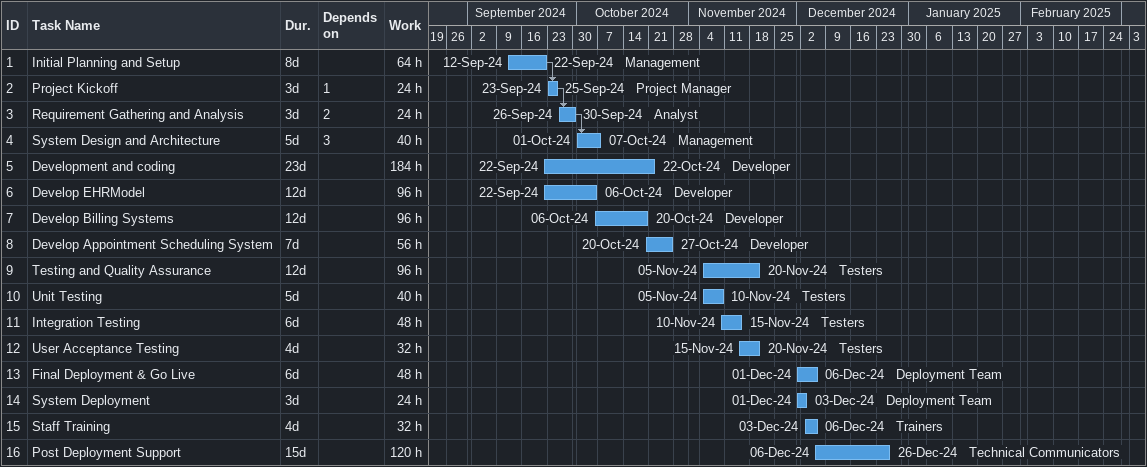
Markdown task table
| ID | Task | Duration | Start | Finish | Predecessors | Resources | Work (h) |
|---|---|---|---|---|---|---|---|
| 1 | Initial Planning and Setup | 8d | 2024-09-12 | 2024-09-22 |  | Management | 64 |
| 2 | Project Kickoff | 3d | 2024-09-23 | 2024-09-25 | 1 | Project Manager | 24 |
| 3 | Requirement Gathering and Analysis | 3d | 2024-09-26 | 2024-09-30 | 2 | Analyst | 24 |
| 4 | System Design and Architecture | 5d | 2024-10-01 | 2024-10-07 | 3 | Management | 40 |
| 5 | Development and coding | 23d | 2024-09-22 | 2024-10-22 |  | Developer | 184 |
| 6 | Develop EHRModel | 12d | 2024-09-22 | 2024-10-06 |  | Developer | 96 |
| 7 | Develop Billing Systems | 12d | 2024-10-06 | 2024-10-20 |  | Developer | 96 |
| 8 | Develop Appointment Scheduling System | 7d | 2024-10-20 | 2024-10-27 |  | Developer | 56 |
| 9 | Testing and Quality Assurance | 12d | 2024-11-05 | 2024-11-20 |  | Testers | 96 |
| 10 | Unit Testing | 5d | 2024-11-05 | 2024-11-10 |  | Testers | 40 |
| 11 | Integration Testing | 6d | 2024-11-10 | 2024-11-15 |  | Testers | 48 |
| 12 | User Acceptance Testing | 4d | 2024-11-15 | 2024-11-20 |  | Testers | 32 |
| 13 | Final Deployment & Go Live | 6d | 2024-12-01 | 2024-12-06 |  | Deployment Team | 48 |
| 14 | System Deployment | 3d | 2024-12-01 | 2024-12-03 |  | Deployment Team | 24 |
| 15 | Staff Training | 4d | 2024-12-03 | 2024-12-06 |  | Trainers | 32 |
| 16 | Post Deployment Support | 15d | 2024-12-06 | 2024-12-26 |  | Technical Communicators | 120 |
